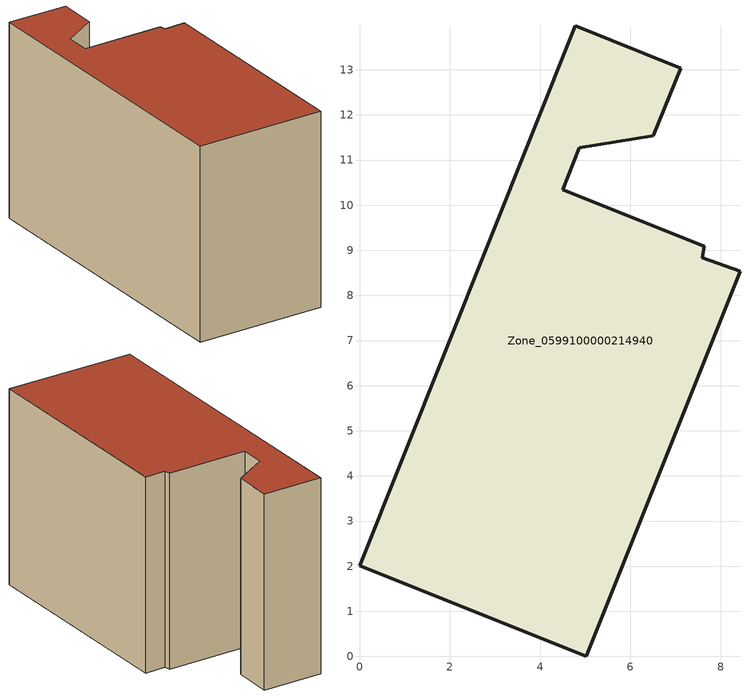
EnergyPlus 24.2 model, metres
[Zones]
Zone_0599100000214940
 floor ground (C_G): 7.6,8.84 8.43,8.54 5.02,0 0,2.01 4.78,13.98 7.12,13.04 6.51,11.54 4.87,11.27 4.5,10.34 7.63,9.09 z0.29
 wall outside (C_F): 7.12,13.04 4.78,13.98 0,2.01 5.02,0 8.43,8.54 7.6,8.84 7.63,9.09 4.5,10.34 4.87,11.27 6.51,11.54 7.12,13.04 z0.29:8.43
 roof outside (C_R): 8.43,8.54 7.6,8.84 7.63,9.09 4.5,10.34 4.87,11.27 6.51,11.54 7.12,13.04 4.78,13.98 0,2.01 5.02,0 z8.43
[BUILDING]
Pand.0599100000214940: North Axis=0; Terrain=City; Loads Convergence Tolerance Value=0.04; Temperature Convergence Tolerance Value=0.4; Solar Distribution=FullExterior; Maximum Number of Warmup Days=25; Minimum Number of Warmup Days=1
[Site:Location]
Rotterdam.The.Hague.AP_ZH_NLD Design_Conditions: Latitude=51.96; Longitude=4.45; Time Zone=1; Elevation=-4.5
[SITE:GROUNDTEMPERATURE:BUILDINGSURFACE]
18, 18, 18, 18, 18, 18, 18, 18, 18, 18, 18, 18
[MATERIAL] Thermal Absorptance=0.9; Solar Absorptance=0.7; Visible Absorptance=0.7
Name | Roughness | Thickness | Conductivity | Density | Specific Heat
G.TI.1975-1991 | MediumSmooth | 0.15 | 0.288461 | 540 | 1210
F.TI.1975-1991 | Rough | 0.3 | 0.230769 | 1920 | 840
R.TI.1975-1991 | MediumRough | 0.2 | 0.153846 | 1500 | 1000
[CONSTRUCTION]
C_G: G.TI.1975-1991
C_F: F.TI.1975-1991
C_R: R.TI.1975-1991
[ZONE]
Zone_0599100000214940: Type=1; Multiplier=1; Ceiling Height=Autocalculate; Volume=Autocalculate; Floor Area=autocalculate; Part of Total Floor Area=Yes
[ZONEINFILTRATION:DESIGNFLOWRATE]
Infil_Zone_0599100000214940: Zone or ZoneList or Space or SpaceList=Zone_0599100000214940; Schedule=AlwaysOn; Design Flow Rate Calculation Method=Flow/Area; Flow Rate per Floor Area=0.003; Constant Term Coefficient=1; Temperature Term Coefficient=0; Velocity Term Coefficient=0; Velocity Squared Term Coefficient=0
[HVACTEMPLATE:ZONE:IDEALLOADSAIRSYSTEM]
Zone_0599100000214940: Maximum Heating Supply Air Temperature=50; Minimum Cooling Supply Air Temperature=13; Maximum Heating Supply Air Humidity Ratio=0.0156; Minimum Cooling Supply Air Humidity Ratio=0.0077; Heating Limit=NoLimit; Cooling Limit=NoLimit; Dehumidification Control Type=ConstantSensibleHeatRatio; Cooling Sensible Heat Ratio=0.7; Dehumidification Setpoint=60; Humidification Control Type=None; Humidification Setpoint=30; Outdoor Air Method=None; Outdoor Air Flow Rate per Person=0.00944; Outdoor Air Flow Rate per Zone Floor Area=0; Outdoor Air Flow Rate per Zone=0; Demand Controlled Ventilation Type=None; Outdoor Air Economizer Type=NoEconomizer; Heat Recovery Type=None; Sensible Heat Recovery Effectiveness=0.7; Latent Heat Recovery Effectiveness=0.65
[ZONECONTROL:THERMOSTAT]
ThermostatControl_Zone_0599100000214940: Zone or ZoneList=Zone_0599100000214940; Control Type Schedule=DualSetpointControlType; Control 1=Thermostat_Zone_0599100000214940; Temperature Difference Between Cutout And Setpoint=0
[THERMOSTATSETPOINT:DUALSETPOINT]
Thermostat_Zone_0599100000214940: Heating Setpoint Temperature Schedule=HeatingSetpoint_Zone_0599100000214940; Cooling Setpoint Temperature Schedule=CoolingSetpoint_Zone_0599100000214940
[SCHEDULE:COMPACT]
HeatingSetpoint_Zone_0599100000214940: Through: 12/31, For: AllDays, Until: 24:00, 21
CoolingSetpoint_Zone_0599100000214940: Through: 12/31, For: AllDays, Until: 24:00, 24
DualSetpointControlType: Through: 12/31, For: AllDays, Until: 24:00, 4
AlwaysOn: Through: 12/31, For: AllDays, Until: 24:00, 1
